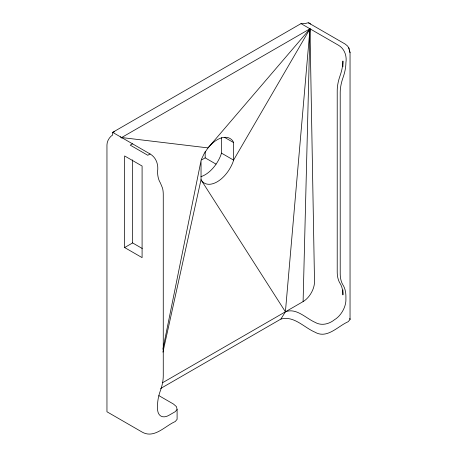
<?xml version="1.0" encoding="UTF-8"?>
<svg xmlns="http://www.w3.org/2000/svg" width="457" height="457" viewBox="0 0 457 457"><rect width="100%" height="100%" fill="white"/><g stroke="black" fill="none" stroke-linecap="round" stroke-linejoin="round"><path stroke-width="0.69" d="M162.663 382.675L303.1 301.591L309.989 28.797L121.631 137.54L208.032 147.897A25.752 14.87 -60 0 1 232.921 141.144L233.573 142.567L233.573 160.11L232.967 162.144A25.752 14.87 -60 0 1 201.434 180.446L285.408 311.805L280.884 319.077L160.607 388.519M162.892 349.222L201.04 160.613L201.04 179.59L162.943 352.153M221.445 137.671L221.445 153.106L220.84 155.14A25.752 14.87 -60 0 1 200.96 176.642M201.383 159.447L204.268 153.421L208.032 147.897L309.989 28.797L314.513 281.826A16.144 9.317 -60 0 1 303.1 301.591M177.099 409.438L175.248 411.666L168.97 415.287A16.144 9.317 -60 0 1 157.556 408.701L157.556 405.405A34.304 19.805 -60 0 1 160.413 390.575A34.304 19.805 -60 0 0 163.263 375.751L163.263 194.528A34.304 19.805 -60 0 0 162.538 188.153L160.413 182.994A34.304 19.805 -60 0 1 157.556 171.461C158.636 164.674 156.231 157.511 150.079 153.963L112.662 132.359L112.662 134.998A8.072 4.661 -60 0 0 106.955 144.88L106.955 411.774L142.093 432.059C154.209 439.068 164.948 425.987 175.248 421.548L177.099 419.32L177.099 409.438L176.453 406.65L173.477 404.051L158.859 395.613M308.435 22.85L345.166 44.061L347.463 45.929L348.782 47.854L350.045 52.698L350.045 319.472L348.194 321.699C337.894 326.138 327.155 339.22 315.039 332.21C304.031 327.532 293.977 315.439 280.884 319.077M310.526 24.055A8.072 4.661 -60 0 0 305.579 23.615L301.014 23.615L112.662 132.359L114.696 131.707M132.513 143.824L130.228 145.137L147.8 155.283L150.079 153.963M201.097 160.213L205.176 157.859L216.018 164.12M124.63 247.545L142.093 257.628L142.093 166.034L124.63 155.957L124.63 247.545L132.621 242.935L142.253 248.499M301.014 23.615L338.437 45.22C344.584 48.768 346.994 55.925 345.915 62.718A35.914 20.736 -60 0 1 343.058 77.541A35.892 20.725 -60 0 0 340.208 92.691L340.208 273.594A34.304 19.805 -60 0 0 343.058 285.122A34.304 19.805 -60 0 1 345.915 296.656L345.915 299.952A16.144 9.317 -60 0 1 334.501 319.723C329 324.15 321.42 326.058 315.039 322.322C305.79 318.266 296.45 307.59 285.408 311.805L309.989 28.797L233.573 160.11L221.445 153.106M224.473 137.317L233.573 142.567M120.437 136.849L121.996 138.174M201.04 179.59L201.434 180.446M348.782 47.854L349.148 49.225M349.399 50.23L350.045 52.698M349.788 318.358L350.045 319.472M342.921 66.693L342.921 60.987A35.914 20.736 -60 0 1 340.037 75.816A35.892 20.725 -60 0 0 337.215 90.966L337.215 271.864A34.304 19.805 -60 0 0 340.071 283.397A34.304 19.805 -60 0 1 342.921 294.931L342.921 289.938M205.176 151.518L205.176 157.859M132.621 159.864L132.621 242.935"/></g></svg>
